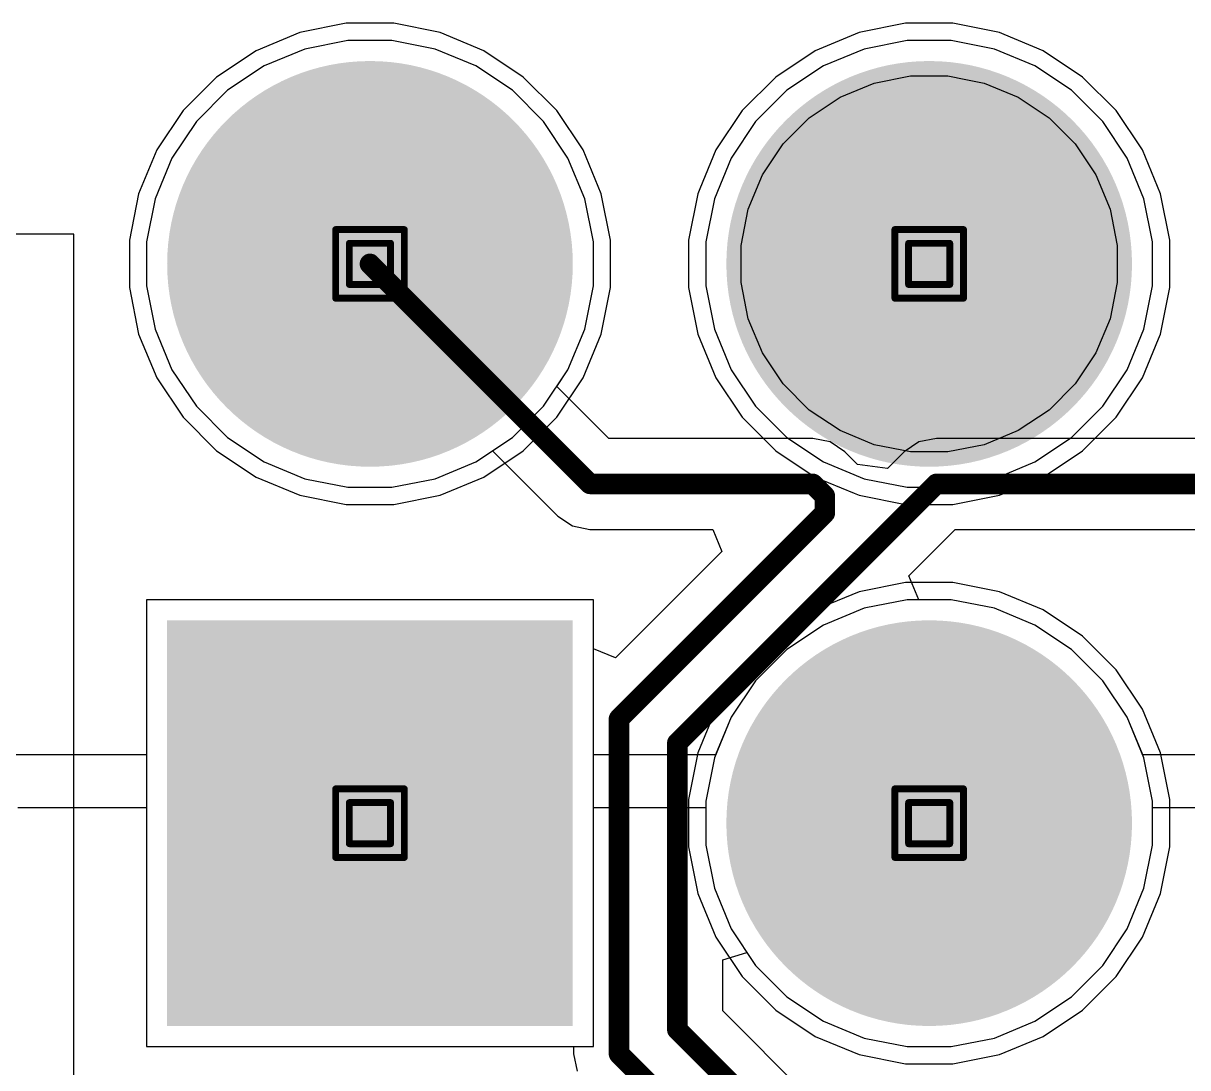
# Model space of a CAD drawing. Header units: inches. Extents: x 0 to 5379, y 0 to 5429.
# Drawn here: x 225.69 to 234.31, y 204.83 to 212.56 of the extents above; entities that cross this region are included whole.
import ezdxf

# ---------------------------------------------------------------- set-up
doc = ezdxf.new("R2010")
doc.units = ezdxf.units.IN
for name, color, linetype in [('Bottom Layer', 5, 'Continuous'), ('Bottom Solder', 6, 'Continuous'), ('Drill Drawing', 1, 'Continuous'), ('GND01', 16, 'Continuous'), ('GND02', 76, 'Continuous'), ('Multi-Layer', 9, 'Continuous'), ('Pad Holes', 156, 'Continuous'), ('PWR', 156, 'Continuous'), ('SIG 01', 90, 'Continuous'), ('Top Layer', 1, 'Continuous'), ('Top Solder', 216, 'Continuous')]:
    doc.layers.add(name, color=color, linetype=linetype)

# ---------------------------------------------------------------- blocks, each defined once
blk = doc.blocks.new('1_770182_0_805')
at = {"layer": 'Bottom Layer'}
h = blk.add_hatch(color=5, dxfattribs=at)
edge = h.paths.add_edge_path()
edge.add_arc((-2.225, 4.14), 1.4, 0, 360)
blk.add_hatch(color=5, dxfattribs=at).paths.add_polyline_path([(0.515, 5.54), (3.315, 5.54), (3.315, 2.74), (0.515, 2.74)])
h = blk.add_hatch(color=5, dxfattribs=at)
edge = h.paths.add_edge_path()
edge.add_arc((-2.225, 0), 1.4, 0, 360)
h = blk.add_hatch(color=5, dxfattribs=at)
edge = h.paths.add_edge_path()
edge.add_arc((1.915, 0), 1.4, 0, 360)
at = {"layer": 'Bottom Solder'}
h = blk.add_hatch(color=6, dxfattribs=at)
edge = h.paths.add_edge_path()
edge.add_arc((-2.225, 4.14), 1.5016, 0, 360)
blk.add_hatch(color=6, dxfattribs=at).paths.add_polyline_path([(0.4134, 5.6416), (3.4166, 5.6416), (3.4166, 2.6384), (0.4134, 2.6384)])
h = blk.add_hatch(color=6, dxfattribs=at)
edge = h.paths.add_edge_path()
edge.add_arc((-2.225, 0), 1.5016, 0, 360)
h = blk.add_hatch(color=6, dxfattribs=at)
edge = h.paths.add_edge_path()
edge.add_arc((1.915, 0), 1.5016, 0, 360)
at = {"layer": 'GND01'}
h = blk.add_hatch(color=16, dxfattribs=at)
edge = h.paths.add_edge_path()
edge.add_arc((-2.225, 4.14), 1.4, 0, 360)
blk.add_hatch(color=16, dxfattribs=at).paths.add_polyline_path([(0.515, 5.54), (3.315, 5.54), (3.315, 2.74), (0.515, 2.74)])
h = blk.add_hatch(color=16, dxfattribs=at)
edge = h.paths.add_edge_path()
edge.add_arc((-2.225, 0), 1.4, 0, 360)
h = blk.add_hatch(color=16, dxfattribs=at)
edge = h.paths.add_edge_path()
edge.add_arc((1.915, 0), 1.4, 0, 360)
at = {"layer": 'GND02'}
h = blk.add_hatch(color=76, dxfattribs=at)
edge = h.paths.add_edge_path()
edge.add_arc((-2.225, 4.14), 1.4, 0, 360)
blk.add_hatch(color=76, dxfattribs=at).paths.add_polyline_path([(0.515, 5.54), (3.315, 5.54), (3.315, 2.74), (0.515, 2.74)])
h = blk.add_hatch(color=76, dxfattribs=at)
edge = h.paths.add_edge_path()
edge.add_arc((-2.225, 0), 1.4, 0, 360)
h = blk.add_hatch(color=76, dxfattribs=at)
edge = h.paths.add_edge_path()
edge.add_arc((1.915, 0), 1.4, 0, 360)
at = {"layer": 'Multi-Layer'}
h = blk.add_hatch(color=9, dxfattribs=at)
edge = h.paths.add_edge_path()
edge.add_arc((-2.225, 4.14), 1.4, 0, 360)
blk.add_hatch(color=9, dxfattribs=at).paths.add_polyline_path([(0.515, 5.54), (3.315, 5.54), (3.315, 2.74), (0.515, 2.74)])
h = blk.add_hatch(color=9, dxfattribs=at)
edge = h.paths.add_edge_path()
edge.add_arc((-2.225, 0), 1.4, 0, 360)
h = blk.add_hatch(color=9, dxfattribs=at)
edge = h.paths.add_edge_path()
edge.add_arc((1.915, 0), 1.4, 0, 360)
at = {"layer": 'Pad Holes'}
h = blk.add_hatch(color=7, dxfattribs=at)
edge = h.paths.add_edge_path()
edge.add_arc((-2.225, 4.14), 0.7, 0, 360)
h = blk.add_hatch(color=7, dxfattribs=at)
edge = h.paths.add_edge_path()
edge.add_arc((1.915, 4.14), 0.7, 0, 360)
h = blk.add_hatch(color=7, dxfattribs=at)
edge = h.paths.add_edge_path()
edge.add_arc((-2.225, 0), 0.7, 0, 360)
h = blk.add_hatch(color=7, dxfattribs=at)
edge = h.paths.add_edge_path()
edge.add_arc((1.915, 0), 0.7, 0, 360)
at = {"layer": 'PWR'}
h = blk.add_hatch(color=156, dxfattribs=at)
edge = h.paths.add_edge_path()
edge.add_arc((-2.225, 4.14), 1.4, 0, 360)
blk.add_hatch(color=156, dxfattribs=at).paths.add_polyline_path([(0.515, 5.54), (3.315, 5.54), (3.315, 2.74), (0.515, 2.74)])
h = blk.add_hatch(color=156, dxfattribs=at)
edge = h.paths.add_edge_path()
edge.add_arc((-2.225, 0), 1.4, 0, 360)
h = blk.add_hatch(color=156, dxfattribs=at)
edge = h.paths.add_edge_path()
edge.add_arc((1.915, 0), 1.4, 0, 360)
at = {"layer": 'SIG 01'}
h = blk.add_hatch(color=90, dxfattribs=at)
edge = h.paths.add_edge_path()
edge.add_arc((-2.225, 4.14), 1.4, 0, 360)
blk.add_hatch(color=90, dxfattribs=at).paths.add_polyline_path([(0.515, 5.54), (3.315, 5.54), (3.315, 2.74), (0.515, 2.74)])
h = blk.add_hatch(color=90, dxfattribs=at)
edge = h.paths.add_edge_path()
edge.add_arc((-2.225, 0), 1.4, 0, 360)
h = blk.add_hatch(color=90, dxfattribs=at)
edge = h.paths.add_edge_path()
edge.add_arc((1.915, 0), 1.4, 0, 360)
at = {"layer": 'Top Layer'}
h = blk.add_hatch(color=1, dxfattribs=at)
edge = h.paths.add_edge_path()
edge.add_arc((-2.225, 4.14), 1.4, 0, 360)
blk.add_hatch(color=1, dxfattribs=at).paths.add_polyline_path([(0.515, 5.54), (3.315, 5.54), (3.315, 2.74), (0.515, 2.74)])
h = blk.add_hatch(color=1, dxfattribs=at)
edge = h.paths.add_edge_path()
edge.add_arc((-2.225, 0), 1.4, 0, 360)
h = blk.add_hatch(color=1, dxfattribs=at)
edge = h.paths.add_edge_path()
edge.add_arc((1.915, 0), 1.4, 0, 360)
at = {"layer": 'Top Solder'}
h = blk.add_hatch(color=216, dxfattribs=at)
edge = h.paths.add_edge_path()
edge.add_arc((-2.225, 4.14), 1.5016, 0, 360)
blk.add_hatch(color=216, dxfattribs=at).paths.add_polyline_path([(0.4134, 5.6416), (3.4166, 5.6416), (3.4166, 2.6384), (0.4134, 2.6384)])
h = blk.add_hatch(color=216, dxfattribs=at)
edge = h.paths.add_edge_path()
edge.add_arc((-2.225, 0), 1.5016, 0, 360)
h = blk.add_hatch(color=216, dxfattribs=at)
edge = h.paths.add_edge_path()
edge.add_arc((1.915, 0), 1.5016, 0, 360)

msp = doc.modelspace()

# ---------------------------------------------------------------- linework, layer by layer
at = {"layer": 'Bottom Layer'}
for p, q in [((228.0902, 212.4328), (227.7706, 212.3693)), ((228.416, 212.4328), (228.0902, 212.4328)), ((228.7355, 212.3693), (228.416, 212.4328)), ((227.7706, 212.3693), (227.4696, 212.2446)), ((229.0365, 212.2446), (228.7355, 212.3693)), ((227.4696, 212.2446), (227.1987, 212.0636)), ((229.3074, 212.0636), (229.0365, 212.2446)), ((227.1987, 212.0636), (226.9683, 211.8332)), ((229.5378, 211.8332), (229.3074, 212.0636)), ((226.9683, 211.8332), (226.7873, 211.5623)), ((229.7188, 211.5623), (229.5378, 211.8332)), ((226.7873, 211.5623), (226.6626, 211.2613)), ((229.8435, 211.2613), (229.7188, 211.5623)), ((226.6626, 211.2613), (226.5991, 210.9417)), ((229.9071, 210.9417), (229.8435, 211.2613)), ((226.5991, 210.9417), (226.5991, 210.6159)), ((229.9071, 210.6159), (229.9071, 210.9417)), ((226.5991, 210.6159), (226.6626, 210.2964)), ((229.8435, 210.2964), (229.9071, 210.6159)), ((226.6626, 210.2964), (226.7873, 209.9954)), ((229.7188, 209.9954), (229.8435, 210.2964)), ((226.7873, 209.9954), (226.9683, 209.7245)), ((229.5378, 209.7245), (229.7188, 209.9954)), ((226.9683, 209.7245), (227.1987, 209.4941)), ((229.3074, 209.4941), (229.5378, 209.7245)), ((227.1987, 209.4941), (227.4696, 209.3131)), ((229.0365, 209.3131), (229.3074, 209.4941)), ((227.4696, 209.3131), (227.7706, 209.1884)), ((228.7355, 209.1884), (229.0365, 209.3131)), ((227.7706, 209.1884), (228.0902, 209.1248)), ((228.416, 209.1248), (228.7355, 209.1884)), ((228.0902, 209.1248), (228.416, 209.1248)), ((229.9071, 208.2928), (226.5991, 208.2928)), ((226.5991, 208.2928), (226.5991, 204.9848)), ((229.9071, 204.9848), (229.9071, 208.2928)), ((232.2302, 208.2928), (231.9106, 208.2293)), ((232.556, 208.2928), (232.2302, 208.2928)), ((232.8755, 208.2293), (232.556, 208.2928)), ((231.9106, 208.2293), (231.6096, 208.1046)), ((233.1765, 208.1046), (232.8755, 208.2293)), ((231.6096, 208.1046), (231.3387, 207.9236)), ((233.4474, 207.9236), (233.1765, 208.1046)), ((231.3387, 207.9236), (231.1083, 207.6932)), ((233.6778, 207.6932), (233.4474, 207.9236)), ((231.1083, 207.6932), (230.9273, 207.4223)), ((233.8588, 207.4223), (233.6778, 207.6932)), ((230.9273, 207.4223), (230.8026, 207.1213)), ((233.9835, 207.1213), (233.8588, 207.4223)), ((230.8026, 207.1213), (230.7391, 206.8017)), ((234.0471, 206.8017), (233.9835, 207.1213)), ((230.7391, 206.8017), (230.7391, 206.4759)), ((234.0471, 206.4759), (234.0471, 206.8017)), ((230.7391, 206.4759), (230.8026, 206.1564)), ((233.9835, 206.1564), (234.0471, 206.4759)), ((230.8026, 206.1564), (230.9273, 205.8554)), ((233.8588, 205.8554), (233.9835, 206.1564)), ((230.9273, 205.8554), (231.1083, 205.5845)), ((233.6778, 205.5845), (233.8588, 205.8554)), ((231.1083, 205.5845), (231.3387, 205.3541)), ((233.4474, 205.3541), (233.6778, 205.5845)), ((231.3387, 205.3541), (231.6096, 205.1731)), ((233.1765, 205.1731), (233.4474, 205.3541)), ((231.6096, 205.1731), (231.9106, 205.0484)), ((232.8755, 205.0484), (233.1765, 205.1731)), ((231.9106, 205.0484), (232.2302, 204.9848)), ((232.556, 204.9848), (232.8755, 205.0484)), ((226.5991, 204.9848), (229.9071, 204.9848)), ((232.2302, 204.9848), (232.556, 204.9848))]:
    msp.add_line(p, q, dxfattribs=at)
at = {"layer": 'Drill Drawing'}
for points in [[(227.9991, 211.0328, 0.0508, 0.0508, 0), (228.5071, 211.0328, 0.0508, 0.0508, 0)], [(227.9991, 210.5248, 0.0508, 0.0508, 0), (227.9991, 211.0328, 0.0508, 0.0508, 0)], [(228.5071, 210.5248, 0.0508, 0.0508, 0), (228.5071, 211.0328, 0.0508, 0.0508, 0)], [(232.1391, 211.0328, 0.0508, 0.0508, 0), (232.6471, 211.0328, 0.0508, 0.0508, 0)], [(232.1391, 210.5248, 0.0508, 0.0508, 0), (232.1391, 211.0328, 0.0508, 0.0508, 0)], [(232.6471, 210.5248, 0.0508, 0.0508, 0), (232.6471, 211.0328, 0.0508, 0.0508, 0)], [(228.1007, 210.9312, 0.0508, 0.0508, 0), (228.4055, 210.9312, 0.0508, 0.0508, 0)], [(228.1007, 210.6264, 0.0508, 0.0508, 0), (228.1007, 210.9312, 0.0508, 0.0508, 0)], [(228.4055, 210.6264, 0.0508, 0.0508, 0), (228.4055, 210.9312, 0.0508, 0.0508, 0)], [(232.2407, 210.9312, 0.0508, 0.0508, 0), (232.5455, 210.9312, 0.0508, 0.0508, 0)], [(232.2407, 210.6264, 0.0508, 0.0508, 0), (232.2407, 210.9312, 0.0508, 0.0508, 0)], [(232.5455, 210.6264, 0.0508, 0.0508, 0), (232.5455, 210.9312, 0.0508, 0.0508, 0)], [(228.1007, 210.6264, 0.0508, 0.0508, 0), (228.4055, 210.6264, 0.0508, 0.0508, 0)], [(232.2407, 210.6264, 0.0508, 0.0508, 0), (232.5455, 210.6264, 0.0508, 0.0508, 0)], [(227.9991, 210.5248, 0.0508, 0.0508, 0), (228.5071, 210.5248, 0.0508, 0.0508, 0)], [(232.1391, 210.5248, 0.0508, 0.0508, 0), (232.6471, 210.5248, 0.0508, 0.0508, 0)], [(227.9991, 206.8928, 0.0508, 0.0508, 0), (228.5071, 206.8928, 0.0508, 0.0508, 0)], [(227.9991, 206.3848, 0.0508, 0.0508, 0), (227.9991, 206.8928, 0.0508, 0.0508, 0)], [(228.5071, 206.3848, 0.0508, 0.0508, 0), (228.5071, 206.8928, 0.0508, 0.0508, 0)], [(232.1391, 206.8928, 0.0508, 0.0508, 0), (232.6471, 206.8928, 0.0508, 0.0508, 0)], [(232.1391, 206.3848, 0.0508, 0.0508, 0), (232.1391, 206.8928, 0.0508, 0.0508, 0)], [(232.6471, 206.3848, 0.0508, 0.0508, 0), (232.6471, 206.8928, 0.0508, 0.0508, 0)], [(228.1007, 206.7912, 0.0508, 0.0508, 0), (228.4055, 206.7912, 0.0508, 0.0508, 0)], [(228.1007, 206.4864, 0.0508, 0.0508, 0), (228.1007, 206.7912, 0.0508, 0.0508, 0)], [(228.4055, 206.4864, 0.0508, 0.0508, 0), (228.4055, 206.7912, 0.0508, 0.0508, 0)], [(232.2407, 206.7912, 0.0508, 0.0508, 0), (232.5455, 206.7912, 0.0508, 0.0508, 0)], [(232.2407, 206.4864, 0.0508, 0.0508, 0), (232.2407, 206.7912, 0.0508, 0.0508, 0)], [(232.5455, 206.4864, 0.0508, 0.0508, 0), (232.5455, 206.7912, 0.0508, 0.0508, 0)], [(228.1007, 206.4864, 0.0508, 0.0508, 0), (228.4055, 206.4864, 0.0508, 0.0508, 0)], [(232.2407, 206.4864, 0.0508, 0.0508, 0), (232.5455, 206.4864, 0.0508, 0.0508, 0)], [(227.9991, 206.3848, 0.0508, 0.0508, 0), (228.5071, 206.3848, 0.0508, 0.0508, 0)], [(232.1391, 206.3848, 0.0508, 0.0508, 0), (232.6471, 206.3848, 0.0508, 0.0508, 0)]]:
    msp.add_lwpolyline(points, format="xyseb", dxfattribs=at)
for points in [[(227.9864, 211.0328, 0.0254, 0.0254, 1), (228.0118, 211.0328, 0.0254, 0.0254, 1)], [(227.9864, 211.0328, 0.0254, 0.0254, 1), (228.0118, 211.0328, 0.0254, 0.0254, 1)], [(228.4944, 211.0328, 0.0254, 0.0254, 1), (228.5198, 211.0328, 0.0254, 0.0254, 1)], [(228.4944, 211.0328, 0.0254, 0.0254, 1), (228.5198, 211.0328, 0.0254, 0.0254, 1)], [(232.1264, 211.0328, 0.0254, 0.0254, 1), (232.1518, 211.0328, 0.0254, 0.0254, 1)], [(232.1264, 211.0328, 0.0254, 0.0254, 1), (232.1518, 211.0328, 0.0254, 0.0254, 1)], [(232.6344, 211.0328, 0.0254, 0.0254, 1), (232.6598, 211.0328, 0.0254, 0.0254, 1)], [(232.6344, 211.0328, 0.0254, 0.0254, 1), (232.6598, 211.0328, 0.0254, 0.0254, 1)], [(228.088, 210.9312, 0.0254, 0.0254, 1), (228.1134, 210.9312, 0.0254, 0.0254, 1)], [(228.088, 210.9312, 0.0254, 0.0254, 1), (228.1134, 210.9312, 0.0254, 0.0254, 1)], [(228.3928, 210.9312, 0.0254, 0.0254, 1), (228.4182, 210.9312, 0.0254, 0.0254, 1)], [(228.3928, 210.9312, 0.0254, 0.0254, 1), (228.4182, 210.9312, 0.0254, 0.0254, 1)], [(232.228, 210.9312, 0.0254, 0.0254, 1), (232.2534, 210.9312, 0.0254, 0.0254, 1)], [(232.228, 210.9312, 0.0254, 0.0254, 1), (232.2534, 210.9312, 0.0254, 0.0254, 1)], [(232.5328, 210.9312, 0.0254, 0.0254, 1), (232.5582, 210.9312, 0.0254, 0.0254, 1)], [(232.5328, 210.9312, 0.0254, 0.0254, 1), (232.5582, 210.9312, 0.0254, 0.0254, 1)], [(228.088, 210.6264, 0.0254, 0.0254, 1), (228.1134, 210.6264, 0.0254, 0.0254, 1)], [(228.088, 210.6264, 0.0254, 0.0254, 1), (228.1134, 210.6264, 0.0254, 0.0254, 1)], [(228.3928, 210.6264, 0.0254, 0.0254, 1), (228.4182, 210.6264, 0.0254, 0.0254, 1)], [(228.3928, 210.6264, 0.0254, 0.0254, 1), (228.4182, 210.6264, 0.0254, 0.0254, 1)], [(232.228, 210.6264, 0.0254, 0.0254, 1), (232.2534, 210.6264, 0.0254, 0.0254, 1)], [(232.228, 210.6264, 0.0254, 0.0254, 1), (232.2534, 210.6264, 0.0254, 0.0254, 1)], [(232.5328, 210.6264, 0.0254, 0.0254, 1), (232.5582, 210.6264, 0.0254, 0.0254, 1)], [(232.5328, 210.6264, 0.0254, 0.0254, 1), (232.5582, 210.6264, 0.0254, 0.0254, 1)], [(227.9864, 210.5248, 0.0254, 0.0254, 1), (228.0118, 210.5248, 0.0254, 0.0254, 1)], [(227.9864, 210.5248, 0.0254, 0.0254, 1), (228.0118, 210.5248, 0.0254, 0.0254, 1)], [(228.4944, 210.5248, 0.0254, 0.0254, 1), (228.5198, 210.5248, 0.0254, 0.0254, 1)], [(228.4944, 210.5248, 0.0254, 0.0254, 1), (228.5198, 210.5248, 0.0254, 0.0254, 1)], [(232.1264, 210.5248, 0.0254, 0.0254, 1), (232.1518, 210.5248, 0.0254, 0.0254, 1)], [(232.1264, 210.5248, 0.0254, 0.0254, 1), (232.1518, 210.5248, 0.0254, 0.0254, 1)], [(232.6344, 210.5248, 0.0254, 0.0254, 1), (232.6598, 210.5248, 0.0254, 0.0254, 1)], [(232.6344, 210.5248, 0.0254, 0.0254, 1), (232.6598, 210.5248, 0.0254, 0.0254, 1)], [(227.9864, 206.8928, 0.0254, 0.0254, 1), (228.0118, 206.8928, 0.0254, 0.0254, 1)], [(227.9864, 206.8928, 0.0254, 0.0254, 1), (228.0118, 206.8928, 0.0254, 0.0254, 1)], [(228.4944, 206.8928, 0.0254, 0.0254, 1), (228.5198, 206.8928, 0.0254, 0.0254, 1)], [(228.4944, 206.8928, 0.0254, 0.0254, 1), (228.5198, 206.8928, 0.0254, 0.0254, 1)], [(232.1264, 206.8928, 0.0254, 0.0254, 1), (232.1518, 206.8928, 0.0254, 0.0254, 1)], [(232.1264, 206.8928, 0.0254, 0.0254, 1), (232.1518, 206.8928, 0.0254, 0.0254, 1)], [(232.6344, 206.8928, 0.0254, 0.0254, 1), (232.6598, 206.8928, 0.0254, 0.0254, 1)], [(232.6344, 206.8928, 0.0254, 0.0254, 1), (232.6598, 206.8928, 0.0254, 0.0254, 1)], [(228.088, 206.7912, 0.0254, 0.0254, 1), (228.1134, 206.7912, 0.0254, 0.0254, 1)], [(228.088, 206.7912, 0.0254, 0.0254, 1), (228.1134, 206.7912, 0.0254, 0.0254, 1)], [(228.3928, 206.7912, 0.0254, 0.0254, 1), (228.4182, 206.7912, 0.0254, 0.0254, 1)], [(228.3928, 206.7912, 0.0254, 0.0254, 1), (228.4182, 206.7912, 0.0254, 0.0254, 1)], [(232.228, 206.7912, 0.0254, 0.0254, 1), (232.2534, 206.7912, 0.0254, 0.0254, 1)], [(232.228, 206.7912, 0.0254, 0.0254, 1), (232.2534, 206.7912, 0.0254, 0.0254, 1)], [(232.5328, 206.7912, 0.0254, 0.0254, 1), (232.5582, 206.7912, 0.0254, 0.0254, 1)], [(232.5328, 206.7912, 0.0254, 0.0254, 1), (232.5582, 206.7912, 0.0254, 0.0254, 1)], [(228.088, 206.4864, 0.0254, 0.0254, 1), (228.1134, 206.4864, 0.0254, 0.0254, 1)], [(228.088, 206.4864, 0.0254, 0.0254, 1), (228.1134, 206.4864, 0.0254, 0.0254, 1)], [(228.3928, 206.4864, 0.0254, 0.0254, 1), (228.4182, 206.4864, 0.0254, 0.0254, 1)], [(228.3928, 206.4864, 0.0254, 0.0254, 1), (228.4182, 206.4864, 0.0254, 0.0254, 1)], [(232.228, 206.4864, 0.0254, 0.0254, 1), (232.2534, 206.4864, 0.0254, 0.0254, 1)], [(232.228, 206.4864, 0.0254, 0.0254, 1), (232.2534, 206.4864, 0.0254, 0.0254, 1)], [(232.5328, 206.4864, 0.0254, 0.0254, 1), (232.5582, 206.4864, 0.0254, 0.0254, 1)], [(232.5328, 206.4864, 0.0254, 0.0254, 1), (232.5582, 206.4864, 0.0254, 0.0254, 1)], [(227.9864, 206.3848, 0.0254, 0.0254, 1), (228.0118, 206.3848, 0.0254, 0.0254, 1)], [(227.9864, 206.3848, 0.0254, 0.0254, 1), (228.0118, 206.3848, 0.0254, 0.0254, 1)], [(228.4944, 206.3848, 0.0254, 0.0254, 1), (228.5198, 206.3848, 0.0254, 0.0254, 1)], [(228.4944, 206.3848, 0.0254, 0.0254, 1), (228.5198, 206.3848, 0.0254, 0.0254, 1)], [(232.1264, 206.3848, 0.0254, 0.0254, 1), (232.1518, 206.3848, 0.0254, 0.0254, 1)], [(232.1264, 206.3848, 0.0254, 0.0254, 1), (232.1518, 206.3848, 0.0254, 0.0254, 1)], [(232.6344, 206.3848, 0.0254, 0.0254, 1), (232.6598, 206.3848, 0.0254, 0.0254, 1)], [(232.6344, 206.3848, 0.0254, 0.0254, 1), (232.6598, 206.3848, 0.0254, 0.0254, 1)]]:
    msp.add_lwpolyline(points, format="xyseb", close=True, dxfattribs=at)
at = {"layer": 'GND01'}
for p, q in [((228.0902, 212.4328), (227.7706, 212.3693)), ((228.416, 212.4328), (228.0902, 212.4328)), ((228.7355, 212.3693), (228.416, 212.4328)), ((227.7706, 212.3693), (227.4696, 212.2446)), ((229.0365, 212.2446), (228.7355, 212.3693)), ((227.4696, 212.2446), (227.1987, 212.0636)), ((229.3074, 212.0636), (229.0365, 212.2446)), ((227.1987, 212.0636), (226.9683, 211.8332)), ((229.5378, 211.8332), (229.3074, 212.0636)), ((226.9683, 211.8332), (226.7873, 211.5623)), ((229.7188, 211.5623), (229.5378, 211.8332)), ((226.7873, 211.5623), (226.6626, 211.2613)), ((229.8435, 211.2613), (229.7188, 211.5623)), ((226.6626, 211.2613), (226.5991, 210.9417)), ((229.9071, 210.9417), (229.8435, 211.2613)), ((226.5991, 210.9417), (226.5991, 210.6159)), ((229.9071, 210.6159), (229.9071, 210.9417)), ((226.5991, 210.6159), (226.6626, 210.2964)), ((229.8435, 210.2964), (229.9071, 210.6159)), ((226.6626, 210.2964), (226.7873, 209.9954)), ((229.7188, 209.9954), (229.8435, 210.2964)), ((226.7873, 209.9954), (226.9683, 209.7245)), ((229.5378, 209.7245), (229.7188, 209.9954)), ((226.9683, 209.7245), (227.1987, 209.4941)), ((229.3074, 209.4941), (229.5378, 209.7245)), ((227.1987, 209.4941), (227.4696, 209.3131)), ((229.0365, 209.3131), (229.3074, 209.4941)), ((227.4696, 209.3131), (227.7706, 209.1884)), ((228.7355, 209.1884), (229.0365, 209.3131)), ((227.7706, 209.1884), (228.0902, 209.1248)), ((228.416, 209.1248), (228.7355, 209.1884)), ((228.0902, 209.1248), (228.416, 209.1248)), ((229.9071, 208.2928), (226.5991, 208.2928)), ((226.5991, 208.2928), (226.5991, 204.9848)), ((229.9071, 204.9848), (229.9071, 208.2928)), ((232.2302, 208.2928), (231.9106, 208.2293)), ((232.556, 208.2928), (232.2302, 208.2928)), ((232.8755, 208.2293), (232.556, 208.2928)), ((231.9106, 208.2293), (231.6096, 208.1046)), ((233.1765, 208.1046), (232.8755, 208.2293)), ((231.6096, 208.1046), (231.3387, 207.9236)), ((233.4474, 207.9236), (233.1765, 208.1046)), ((231.3387, 207.9236), (231.1083, 207.6932)), ((233.6778, 207.6932), (233.4474, 207.9236)), ((231.1083, 207.6932), (230.9273, 207.4223)), ((233.8588, 207.4223), (233.6778, 207.6932)), ((230.9273, 207.4223), (230.8026, 207.1213)), ((233.9835, 207.1213), (233.8588, 207.4223)), ((230.8026, 207.1213), (230.7391, 206.8017)), ((234.0471, 206.8017), (233.9835, 207.1213)), ((230.7391, 206.8017), (230.7391, 206.4759)), ((234.0471, 206.4759), (234.0471, 206.8017)), ((230.7391, 206.4759), (230.8026, 206.1564)), ((233.9835, 206.1564), (234.0471, 206.4759)), ((230.8026, 206.1564), (230.9273, 205.8554)), ((233.8588, 205.8554), (233.9835, 206.1564)), ((230.9273, 205.8554), (231.1083, 205.5845)), ((233.6778, 205.5845), (233.8588, 205.8554)), ((231.1083, 205.5845), (231.3387, 205.3541)), ((233.4474, 205.3541), (233.6778, 205.5845)), ((231.3387, 205.3541), (231.6096, 205.1731)), ((233.1765, 205.1731), (233.4474, 205.3541)), ((231.6096, 205.1731), (231.9106, 205.0484)), ((232.8755, 205.0484), (233.1765, 205.1731)), ((231.9106, 205.0484), (232.2302, 204.9848)), ((232.556, 204.9848), (232.8755, 205.0484)), ((226.5991, 204.9848), (229.9071, 204.9848)), ((232.2302, 204.9848), (232.556, 204.9848))]:
    msp.add_line(p, q, dxfattribs=at)
at = {"layer": 'GND02'}
for p, q in [((228.0902, 212.4328), (227.7706, 212.3693)), ((228.416, 212.4328), (228.0902, 212.4328)), ((228.7355, 212.3693), (228.416, 212.4328)), ((227.7706, 212.3693), (227.4696, 212.2446)), ((229.0365, 212.2446), (228.7355, 212.3693)), ((227.4696, 212.2446), (227.1987, 212.0636)), ((229.3074, 212.0636), (229.0365, 212.2446)), ((227.1987, 212.0636), (226.9683, 211.8332)), ((229.5378, 211.8332), (229.3074, 212.0636)), ((226.9683, 211.8332), (226.7873, 211.5623)), ((229.7188, 211.5623), (229.5378, 211.8332)), ((226.7873, 211.5623), (226.6626, 211.2613)), ((229.8435, 211.2613), (229.7188, 211.5623)), ((226.6626, 211.2613), (226.5991, 210.9417)), ((229.9071, 210.9417), (229.8435, 211.2613)), ((226.5991, 210.9417), (226.5991, 210.6159)), ((229.9071, 210.6159), (229.9071, 210.9417)), ((226.5991, 210.6159), (226.6626, 210.2964)), ((229.8435, 210.2964), (229.9071, 210.6159)), ((226.6626, 210.2964), (226.7873, 209.9954)), ((229.7188, 209.9954), (229.8435, 210.2964)), ((226.7873, 209.9954), (226.9683, 209.7245)), ((229.5378, 209.7245), (229.7188, 209.9954)), ((226.9683, 209.7245), (227.1987, 209.4941)), ((229.3074, 209.4941), (229.5378, 209.7245)), ((227.1987, 209.4941), (227.4696, 209.3131)), ((229.0365, 209.3131), (229.3074, 209.4941)), ((227.4696, 209.3131), (227.7706, 209.1884)), ((228.7355, 209.1884), (229.0365, 209.3131)), ((227.7706, 209.1884), (228.0902, 209.1248)), ((228.416, 209.1248), (228.7355, 209.1884)), ((228.0902, 209.1248), (228.416, 209.1248)), ((229.9071, 208.2928), (226.5991, 208.2928)), ((226.5991, 208.2928), (226.5991, 204.9848)), ((229.9071, 204.9848), (229.9071, 208.2928)), ((232.2302, 208.2928), (231.9106, 208.2293)), ((232.556, 208.2928), (232.2302, 208.2928)), ((232.8755, 208.2293), (232.556, 208.2928)), ((231.9106, 208.2293), (231.6096, 208.1046)), ((233.1765, 208.1046), (232.8755, 208.2293)), ((231.6096, 208.1046), (231.3387, 207.9236)), ((233.4474, 207.9236), (233.1765, 208.1046)), ((231.3387, 207.9236), (231.1083, 207.6932)), ((233.6778, 207.6932), (233.4474, 207.9236)), ((231.1083, 207.6932), (230.9273, 207.4223)), ((233.8588, 207.4223), (233.6778, 207.6932)), ((230.9273, 207.4223), (230.8026, 207.1213)), ((233.9835, 207.1213), (233.8588, 207.4223)), ((230.8026, 207.1213), (230.7391, 206.8017)), ((234.0471, 206.8017), (233.9835, 207.1213)), ((230.7391, 206.8017), (230.7391, 206.4759)), ((234.0471, 206.4759), (234.0471, 206.8017)), ((230.7391, 206.4759), (230.8026, 206.1564)), ((233.9835, 206.1564), (234.0471, 206.4759)), ((230.8026, 206.1564), (230.9273, 205.8554)), ((233.8588, 205.8554), (233.9835, 206.1564)), ((230.9273, 205.8554), (231.1083, 205.5845)), ((233.6778, 205.5845), (233.8588, 205.8554)), ((231.1083, 205.5845), (231.3387, 205.3541)), ((233.4474, 205.3541), (233.6778, 205.5845)), ((231.3387, 205.3541), (231.6096, 205.1731)), ((233.1765, 205.1731), (233.4474, 205.3541)), ((231.6096, 205.1731), (231.9106, 205.0484)), ((232.8755, 205.0484), (233.1765, 205.1731)), ((231.9106, 205.0484), (232.2302, 204.9848)), ((232.556, 204.9848), (232.8755, 205.0484)), ((226.5991, 204.9848), (229.9071, 204.9848)), ((232.2302, 204.9848), (232.556, 204.9848))]:
    msp.add_line(p, q, dxfattribs=at)
at = {"layer": 'PWR'}
for p, q in [((228.0902, 212.4328), (227.7706, 212.3693)), ((228.416, 212.4328), (228.0902, 212.4328)), ((228.7355, 212.3693), (228.416, 212.4328)), ((232.2302, 212.4328), (231.9106, 212.3693)), ((232.556, 212.4328), (232.2302, 212.4328)), ((232.8755, 212.3693), (232.556, 212.4328)), ((227.7706, 212.3693), (227.4696, 212.2446)), ((229.0365, 212.2446), (228.7355, 212.3693)), ((231.9106, 212.3693), (231.6096, 212.2446)), ((233.1765, 212.2446), (232.8755, 212.3693)), ((227.4696, 212.2446), (227.1987, 212.0636)), ((229.3074, 212.0636), (229.0365, 212.2446)), ((231.6096, 212.2446), (231.3387, 212.0636)), ((233.4474, 212.0636), (233.1765, 212.2446)), ((227.1987, 212.0636), (226.9683, 211.8332)), ((229.5378, 211.8332), (229.3074, 212.0636)), ((231.3387, 212.0636), (231.1083, 211.8332)), ((233.6778, 211.8332), (233.4474, 212.0636)), ((226.9683, 211.8332), (226.7873, 211.5623)), ((229.7188, 211.5623), (229.5378, 211.8332)), ((231.1083, 211.8332), (230.9273, 211.5623)), ((233.8588, 211.5623), (233.6778, 211.8332)), ((226.7873, 211.5623), (226.6626, 211.2613)), ((229.8435, 211.2613), (229.7188, 211.5623)), ((230.9273, 211.5623), (230.8026, 211.2613)), ((233.9835, 211.2613), (233.8588, 211.5623)), ((226.6626, 211.2613), (226.5991, 210.9417)), ((229.9071, 210.9417), (229.8435, 211.2613)), ((230.8026, 211.2613), (230.7391, 210.9417)), ((234.0471, 210.9417), (233.9835, 211.2613)), ((226.5991, 210.9417), (226.5991, 210.6159)), ((229.9071, 210.6159), (229.9071, 210.9417)), ((230.7391, 210.9417), (230.7391, 210.6159)), ((234.0471, 210.6159), (234.0471, 210.9417)), ((226.5991, 210.6159), (226.6626, 210.2964)), ((229.8435, 210.2964), (229.9071, 210.6159)), ((230.7391, 210.6159), (230.8026, 210.2964)), ((233.9835, 210.2964), (234.0471, 210.6159)), ((226.6626, 210.2964), (226.7873, 209.9954)), ((229.7188, 209.9954), (229.8435, 210.2964)), ((230.8026, 210.2964), (230.9273, 209.9954)), ((233.8588, 209.9954), (233.9835, 210.2964)), ((226.7873, 209.9954), (226.9683, 209.7245)), ((229.5378, 209.7245), (229.7188, 209.9954)), ((230.9273, 209.9954), (231.1083, 209.7245)), ((233.6778, 209.7245), (233.8588, 209.9954)), ((226.9683, 209.7245), (227.1987, 209.4941)), ((229.3074, 209.4941), (229.5378, 209.7245)), ((231.1083, 209.7245), (231.3387, 209.4941)), ((233.4474, 209.4941), (233.6778, 209.7245)), ((227.1987, 209.4941), (227.4696, 209.3131)), ((229.0365, 209.3131), (229.3074, 209.4941)), ((231.3387, 209.4941), (231.6096, 209.3131)), ((233.1765, 209.3131), (233.4474, 209.4941)), ((227.4696, 209.3131), (227.7706, 209.1884)), ((228.7355, 209.1884), (229.0365, 209.3131)), ((231.6096, 209.3131), (231.9106, 209.1884)), ((232.8755, 209.1884), (233.1765, 209.3131)), ((227.7706, 209.1884), (228.0902, 209.1248)), ((228.416, 209.1248), (228.7355, 209.1884)), ((231.9106, 209.1884), (232.2302, 209.1248)), ((232.556, 209.1248), (232.8755, 209.1884)), ((228.0902, 209.1248), (228.416, 209.1248)), ((232.2302, 209.1248), (232.556, 209.1248)), ((229.9071, 208.2928), (226.5991, 208.2928)), ((226.5991, 208.2928), (226.5991, 207.144)), ((229.9071, 207.144), (229.9071, 208.2928)), ((232.2302, 208.2928), (231.9106, 208.2293)), ((232.556, 208.2928), (232.2302, 208.2928)), ((232.8755, 208.2293), (232.556, 208.2928)), ((231.9106, 208.2293), (231.6096, 208.1046)), ((233.1765, 208.1046), (232.8755, 208.2293)), ((231.6096, 208.1046), (231.3387, 207.9236)), ((233.4474, 207.9236), (233.1765, 208.1046)), ((231.3387, 207.9236), (231.1083, 207.6932)), ((233.6778, 207.6932), (233.4474, 207.9236)), ((231.1083, 207.6932), (230.9273, 207.4223)), ((233.8588, 207.4223), (233.6778, 207.6932)), ((230.9273, 207.4223), (230.8121, 207.144)), ((233.9741, 207.144), (233.8588, 207.4223)), ((226.5991, 207.144), (225.5827, 207.144)), ((230.8121, 207.144), (229.9071, 207.144)), ((234.952, 207.144), (233.9741, 207.144)), ((225.6471, 206.7555), (226.5991, 206.7555)), ((226.5991, 206.7555), (226.5991, 204.9848)), ((229.9071, 204.9848), (229.9071, 206.7555)), ((229.9071, 206.7555), (230.7391, 206.7555)), ((230.7391, 206.7555), (230.7391, 206.4759)), ((234.0471, 206.4759), (234.0471, 206.7555)), ((234.0471, 206.7555), (234.8791, 206.7555)), ((230.7391, 206.4759), (230.8026, 206.1564)), ((233.9835, 206.1564), (234.0471, 206.4759)), ((230.8026, 206.1564), (230.9273, 205.8554)), ((233.8588, 205.8554), (233.9835, 206.1564)), ((230.9273, 205.8554), (231.1083, 205.5845)), ((233.6778, 205.5845), (233.8588, 205.8554)), ((231.1083, 205.5845), (231.3387, 205.3541)), ((233.4474, 205.3541), (233.6778, 205.5845)), ((231.3387, 205.3541), (231.6096, 205.1731)), ((233.1765, 205.1731), (233.4474, 205.3541)), ((231.6096, 205.1731), (231.9106, 205.0484)), ((232.8755, 205.0484), (233.1765, 205.1731)), ((231.9106, 205.0484), (232.2302, 204.9848)), ((232.556, 204.9848), (232.8755, 205.0484)), ((226.5991, 204.9848), (229.9071, 204.9848)), ((232.2302, 204.9848), (232.556, 204.9848))]:
    msp.add_line(p, q, dxfattribs=at)
at = {"layer": 'SIG 01'}
for p, q in [((228.0777, 212.5598), (227.7336, 212.4914)), ((228.4285, 212.5598), (228.0777, 212.5598)), ((228.7726, 212.4914), (228.4285, 212.5598)), ((232.2177, 212.5598), (231.8736, 212.4914)), ((232.5685, 212.5598), (232.2177, 212.5598)), ((232.7405, 212.5256), (232.5685, 212.5598)), ((232.9126, 212.4914), (232.7405, 212.5256)), ((227.7336, 212.4914), (227.4095, 212.3571)), ((229.0967, 212.3571), (228.7726, 212.4914)), ((231.8736, 212.4914), (231.5495, 212.3571)), ((232.9479, 212.4767), (232.9126, 212.4914)), ((233.2367, 212.3571), (232.9479, 212.4767)), ((232.9479, 212.4767), (232.9479, 212.4767)), ((227.4095, 212.3571), (227.1178, 212.1622)), ((229.3884, 212.1622), (229.0967, 212.3571)), ((231.5495, 212.3571), (231.2578, 212.1622)), ((233.5284, 212.1622), (233.2367, 212.3571)), ((227.1178, 212.1622), (226.8697, 211.9141)), ((229.6365, 211.9141), (229.3884, 212.1622)), ((231.2578, 212.1622), (231.0097, 211.9141)), ((231.9869, 212.1178), (232.2559, 212.1714)), ((232.2559, 212.1714), (232.5302, 212.1714)), ((232.5302, 212.1714), (232.6647, 212.1446)), ((233.7765, 211.9141), (233.5284, 212.1622)), ((231.7335, 212.0129), (231.9869, 212.1178)), ((232.6647, 212.1446), (232.7993, 212.1178)), ((232.7993, 212.1178), (232.7993, 212.1178)), ((232.7993, 212.1178), (232.7993, 212.1178)), ((232.7993, 212.1178), (233.0527, 212.0129)), ((231.5054, 211.8605), (231.7335, 212.0129)), ((233.0527, 212.0129), (233.2808, 211.8605)), ((226.8697, 211.9141), (226.6748, 211.6224)), ((229.8314, 211.6224), (229.6365, 211.9141)), ((231.0097, 211.9141), (230.8148, 211.6224)), ((233.9714, 211.6224), (233.7765, 211.9141)), ((231.3114, 211.6665), (231.5054, 211.8605)), ((233.2808, 211.8605), (233.4747, 211.6665)), ((231.159, 211.4384), (231.3114, 211.6665)), ((233.4747, 211.6665), (233.6271, 211.4384)), ((226.6748, 211.6224), (226.5405, 211.2983)), ((229.9656, 211.2983), (229.8314, 211.6224)), ((230.8148, 211.6224), (230.6952, 211.3337)), ((234.1056, 211.2983), (233.9714, 211.6224)), ((231.0541, 211.185), (231.159, 211.4384)), ((233.6271, 211.4384), (233.7321, 211.185)), ((226.5405, 211.2983), (226.4721, 210.9542)), ((230.0341, 210.9542), (229.9656, 211.2983)), ((230.6805, 211.2983), (230.6121, 210.9542)), ((230.6952, 211.3337), (230.6805, 211.2983)), ((230.6952, 211.3337), (230.6952, 211.3337)), ((234.1741, 210.9542), (234.1056, 211.2983)), ((231.0005, 210.916), (231.0541, 211.185)), ((231.0541, 211.185), (231.0541, 211.185)), ((231.0541, 211.185), (231.0541, 211.185)), ((233.7321, 211.185), (233.7856, 210.916)), ((226.06, 210.9978), (201.663, 210.9978)), ((226.06, 205.8001), (226.06, 210.9978)), ((226.4721, 210.9542), (226.4721, 210.6034)), ((230.0341, 210.6034), (230.0341, 210.9542)), ((230.6121, 210.9542), (230.6121, 210.6034)), ((234.1741, 210.6034), (234.1741, 210.9542)), ((231.0005, 210.6417), (231.0005, 210.916)), ((233.7856, 210.916), (233.7856, 210.6417)), ((231.0541, 210.3726), (231.0005, 210.6417)), ((233.7856, 210.6417), (233.7321, 210.3726)), ((226.4721, 210.6034), (226.5405, 210.2593)), ((229.9656, 210.2593), (230.0341, 210.6034)), ((230.6121, 210.6034), (230.6805, 210.2593)), ((234.1056, 210.2593), (234.1741, 210.6034)), ((231.159, 210.1192), (231.0541, 210.3726)), ((233.7321, 210.3726), (233.6271, 210.1192)), ((233.7321, 210.3726), (233.7321, 210.3726)), ((233.7321, 210.3726), (233.7321, 210.3726)), ((226.5405, 210.2593), (226.6748, 209.9352)), ((229.8314, 209.9352), (229.9656, 210.2593)), ((230.6805, 210.2593), (230.8148, 209.9352)), ((233.9714, 209.9352), (234.091, 210.224)), ((234.091, 210.224), (234.1056, 210.2593)), ((234.091, 210.224), (234.091, 210.224)), ((231.3114, 209.8911), (231.159, 210.1192)), ((233.6271, 210.1192), (233.4747, 209.8911)), ((226.6748, 209.9352), (226.8697, 209.6435)), ((229.6365, 209.6435), (229.8314, 209.9352)), ((230.8148, 209.9352), (231.0097, 209.6435)), ((233.7765, 209.6435), (233.9714, 209.9352)), ((231.5054, 209.6972), (231.3114, 209.8911)), ((233.4747, 209.8911), (233.2808, 209.6972)), ((231.7335, 209.5448), (231.5054, 209.6972)), ((233.2808, 209.6972), (233.0527, 209.5448)), ((226.8697, 209.6435), (227.1178, 209.3954)), ((229.3884, 209.3954), (229.6365, 209.6435)), ((231.0097, 209.6435), (231.2578, 209.3954)), ((233.5284, 209.3954), (233.7765, 209.6435)), ((231.9869, 209.4398), (231.7335, 209.5448)), ((233.0527, 209.5448), (232.7993, 209.4398)), ((232.2559, 209.3863), (231.9869, 209.4398)), ((231.9869, 209.4398), (231.9869, 209.4398)), ((231.9869, 209.4398), (231.9869, 209.4398)), ((232.7993, 209.4398), (232.5302, 209.3863)), ((227.1178, 209.3954), (227.4095, 209.2005)), ((229.0967, 209.2005), (229.3884, 209.3954)), ((231.2578, 209.3954), (231.5495, 209.2005)), ((232.5302, 209.3863), (232.2559, 209.3863)), ((233.2367, 209.2005), (233.5284, 209.3954)), ((227.4095, 209.2005), (227.7336, 209.0663)), ((228.7726, 209.0663), (229.0967, 209.2005)), ((231.5495, 209.2005), (231.8382, 209.0809)), ((232.9126, 209.0663), (233.2367, 209.2005)), ((227.7336, 209.0663), (228.0777, 208.9978)), ((228.4285, 208.9978), (228.7726, 209.0663)), ((231.8382, 209.0809), (231.8382, 209.0809)), ((231.8382, 209.0809), (231.8736, 209.0663)), ((231.8736, 209.0663), (232.2177, 208.9978)), ((232.5685, 208.9978), (232.9126, 209.0663)), ((228.0777, 208.9978), (228.4285, 208.9978)), ((232.2177, 208.9978), (232.5685, 208.9978)), ((232.2177, 208.4198), (231.8736, 208.3514)), ((232.5685, 208.4198), (232.2177, 208.4198)), ((232.9126, 208.3514), (232.5685, 208.4198)), ((231.8736, 208.3514), (231.5495, 208.2171)), ((233.2367, 208.2171), (232.9126, 208.3514)), ((231.5495, 208.2171), (231.2578, 208.0222)), ((233.5284, 208.0222), (233.2367, 208.2171)), ((231.2578, 208.0222), (231.0097, 207.7741)), ((233.7765, 207.7741), (233.5284, 208.0222)), ((231.0097, 207.7741), (230.8148, 207.4824)), ((233.9714, 207.4824), (233.7765, 207.7741)), ((230.8148, 207.4824), (230.6805, 207.1583)), ((234.1056, 207.1583), (233.9714, 207.4824)), ((230.6805, 207.1583), (230.6121, 206.8142)), ((234.1741, 206.8142), (234.1056, 207.1583)), ((230.6121, 206.8142), (230.6121, 206.4634)), ((234.1741, 206.4634), (234.1741, 206.8142)), ((230.6121, 206.4634), (230.6805, 206.1193)), ((234.1056, 206.1193), (234.1741, 206.4634)), ((230.6805, 206.1193), (230.8148, 205.7952)), ((233.9714, 205.7952), (234.1056, 206.1193)), ((226.06, 201.0759), (226.06, 205.8001)), ((230.8148, 205.7952), (231.0097, 205.5035)), ((233.7765, 205.5035), (233.9714, 205.7952)), ((231.0097, 205.5035), (231.2578, 205.2554)), ((233.5284, 205.2554), (233.7765, 205.5035)), ((231.2578, 205.2554), (231.5495, 205.0605)), ((233.2367, 205.0605), (233.5284, 205.2554)), ((231.5495, 205.0605), (231.8736, 204.9263)), ((232.9126, 204.9263), (233.2367, 205.0605)), ((231.8736, 204.9263), (232.2177, 204.8578)), ((232.5685, 204.8578), (232.9126, 204.9263)), ((232.2177, 204.8578), (232.5685, 204.8578))]:
    msp.add_line(p, q, dxfattribs=at)
at = {"layer": 'Top Layer'}
for p, q in [((228.0902, 212.4328), (227.7706, 212.3693)), ((228.416, 212.4328), (228.0902, 212.4328)), ((228.7355, 212.3693), (228.416, 212.4328)), ((227.7706, 212.3693), (227.4696, 212.2446)), ((229.0365, 212.2446), (228.7355, 212.3693)), ((227.4696, 212.2446), (227.1987, 212.0636)), ((229.3074, 212.0636), (229.0365, 212.2446)), ((227.1987, 212.0636), (226.9683, 211.8332)), ((229.5378, 211.8332), (229.3074, 212.0636)), ((226.9683, 211.8332), (226.7873, 211.5623)), ((229.7188, 211.5623), (229.5378, 211.8332)), ((226.7873, 211.5623), (226.6626, 211.2613)), ((229.8435, 211.2613), (229.7188, 211.5623)), ((226.6626, 211.2613), (226.5991, 210.9417)), ((229.9071, 210.9417), (229.8435, 211.2613)), ((226.5991, 210.9417), (226.5991, 210.6159)), ((229.9071, 210.6159), (229.9071, 210.9417)), ((226.5991, 210.6159), (226.6626, 210.2964)), ((229.8435, 210.2964), (229.9071, 210.6159)), ((226.6626, 210.2964), (226.7873, 209.9954)), ((229.7188, 209.9954), (229.8435, 210.2964)), ((226.7873, 209.9954), (226.9683, 209.7245)), ((229.6363, 209.8718), (229.7188, 209.9954)), ((230.0211, 209.4869), (229.6363, 209.8718)), ((226.9683, 209.7245), (227.1987, 209.4941)), ((227.1987, 209.4941), (227.4696, 209.3131)), ((231.5311, 209.4869), (230.0211, 209.4869)), ((231.66, 209.4613), (231.5311, 209.4869)), ((232.4466, 209.4869), (232.3177, 209.4613)), ((234.765, 209.4869), (232.4466, 209.4869)), ((231.7692, 209.3883), (231.66, 209.4613)), ((232.3177, 209.4613), (232.2085, 209.3883)), ((229.0365, 209.3131), (229.1601, 209.3956)), ((229.1601, 209.3956), (229.6436, 208.9122)), ((231.8584, 209.299), (231.7692, 209.3883)), ((232.2085, 209.3883), (232.0842, 209.2639)), ((227.4696, 209.3131), (227.7706, 209.1884)), ((228.7355, 209.1884), (229.0365, 209.3131)), ((231.8622, 209.2934), (231.8584, 209.299)), ((232.0842, 209.2639), (231.8622, 209.2934)), ((227.7706, 209.1884), (228.0902, 209.1248)), ((228.416, 209.1248), (228.7355, 209.1884)), ((228.0902, 209.1248), (228.416, 209.1248)), ((229.6436, 208.9122), (229.7528, 208.8392)), ((229.7528, 208.8392), (229.8817, 208.8136)), ((229.8817, 208.8136), (230.7908, 208.8136)), ((230.7908, 208.8136), (230.8589, 208.6493)), ((232.2431, 208.4706), (232.586, 208.8136)), ((232.586, 208.8136), (234.9045, 208.8136)), ((230.8589, 208.6493), (230.0713, 207.8618)), ((232.3167, 208.2928), (232.2431, 208.4706)), ((229.9071, 208.2928), (226.5991, 208.2928)), ((226.5991, 208.2928), (226.5991, 204.9848)), ((229.9071, 207.9298), (229.9071, 208.2928)), ((232.556, 208.2928), (232.3167, 208.2928)), ((232.8755, 208.2293), (232.556, 208.2928)), ((233.1765, 208.1046), (232.8755, 208.2293)), ((233.4474, 207.9236), (233.1765, 208.1046)), ((230.0713, 207.8618), (229.9071, 207.9298)), ((233.6778, 207.6932), (233.4474, 207.9236)), ((233.8588, 207.4223), (233.6778, 207.6932)), ((233.9835, 207.1213), (233.8588, 207.4223)), ((234.0471, 206.8017), (233.9835, 207.1213)), ((234.0471, 206.4759), (234.0471, 206.8017)), ((233.9835, 206.1564), (234.0471, 206.4759)), ((233.8588, 205.8554), (233.9835, 206.1564)), ((233.6778, 205.5845), (233.8588, 205.8554)), ((230.8654, 205.628), (231.0432, 205.6819)), ((230.8654, 205.2493), (230.8654, 205.628)), ((231.0432, 205.6819), (231.1083, 205.5845)), ((231.1083, 205.5845), (231.3387, 205.3541)), ((233.4474, 205.3541), (233.6778, 205.5845)), ((231.3387, 205.3541), (231.6096, 205.1731)), ((233.1765, 205.1731), (233.4474, 205.3541)), ((232.847, 203.2677), (230.8654, 205.2493)), ((231.6096, 205.1731), (231.9106, 205.0484)), ((232.8755, 205.0484), (233.1765, 205.1731)), ((231.9106, 205.0484), (232.2302, 204.9848)), ((232.556, 204.9848), (232.8755, 205.0484)), ((226.5991, 204.9848), (229.7603, 204.9848)), ((229.7603, 204.9848), (229.7603, 204.931)), ((229.7603, 204.931), (229.7859, 204.8022)), ((232.2302, 204.9848), (232.556, 204.9848))]:
    msp.add_line(p, q, dxfattribs=at)
for points in [[(228.2531, 210.7788, 0.1524, 0.1524, 0), (229.8817, 209.1502, 0.1524, 0.1524, 0)], [(229.8817, 209.1502, 0.1524, 0.1524, 0), (231.5311, 209.1502, 0.1524, 0.1524, 0)], [(230.5287, 207.2324, 0.1524, 0.1524, 0), (232.4466, 209.1502, 0.1524, 0.1524, 0)], [(231.5311, 209.1502, 0.1524, 0.1524, 0), (231.6204, 209.0609, 0.1524, 0.1524, 0)], [(232.4466, 209.1502, 0.1524, 0.1524, 0), (234.9045, 209.1502, 0.1524, 0.1524, 0)], [(231.6204, 208.9347, 0.1524, 0.1524, 0), (231.6204, 209.0609, 0.1524, 0.1524, 0)], [(230.0969, 207.4112, 0.1524, 0.1524, 0), (231.6204, 208.9347, 0.1524, 0.1524, 0)], [(230.0969, 204.931, 0.1524, 0.1524, 0), (230.0969, 207.4112, 0.1524, 0.1524, 0)], [(230.5287, 205.1099, 0.1524, 0.1524, 0), (230.5287, 207.2324, 0.1524, 0.1524, 0)], [(230.5287, 205.1099, 0.1524, 0.1524, 0), (232.609, 203.0296, 0.1524, 0.1524, 0)], [(230.0969, 204.931, 0.1524, 0.1524, 0), (232.1772, 202.8508, 0.1524, 0.1524, 0)]]:
    msp.add_lwpolyline(points, format="xyseb", dxfattribs=at)
for points in [[(228.215, 210.7788, 0.0762, 0.0762, 1), (228.2912, 210.7788, 0.0762, 0.0762, 1)], [(229.8436, 209.1502, 0.0762, 0.0762, 1), (229.9198, 209.1502, 0.0762, 0.0762, 1)], [(229.8436, 209.1502, 0.0762, 0.0762, 1), (229.9198, 209.1502, 0.0762, 0.0762, 1)], [(231.493, 209.1502, 0.0762, 0.0762, 1), (231.5692, 209.1502, 0.0762, 0.0762, 1)], [(231.493, 209.1502, 0.0762, 0.0762, 1), (231.5692, 209.1502, 0.0762, 0.0762, 1)], [(232.4085, 209.1502, 0.0762, 0.0762, 1), (232.4847, 209.1502, 0.0762, 0.0762, 1)], [(232.4085, 209.1502, 0.0762, 0.0762, 1), (232.4847, 209.1502, 0.0762, 0.0762, 1)], [(231.5823, 209.0609, 0.0762, 0.0762, 1), (231.6585, 209.0609, 0.0762, 0.0762, 1)], [(231.5823, 209.0609, 0.0762, 0.0762, 1), (231.6585, 209.0609, 0.0762, 0.0762, 1)], [(231.5823, 208.9347, 0.0762, 0.0762, 1), (231.6585, 208.9347, 0.0762, 0.0762, 1)], [(231.5823, 208.9347, 0.0762, 0.0762, 1), (231.6585, 208.9347, 0.0762, 0.0762, 1)], [(230.0588, 207.4112, 0.0762, 0.0762, 1), (230.135, 207.4112, 0.0762, 0.0762, 1)], [(230.0588, 207.4112, 0.0762, 0.0762, 1), (230.135, 207.4112, 0.0762, 0.0762, 1)], [(230.4906, 207.2324, 0.0762, 0.0762, 1), (230.5668, 207.2324, 0.0762, 0.0762, 1)], [(230.4906, 207.2324, 0.0762, 0.0762, 1), (230.5668, 207.2324, 0.0762, 0.0762, 1)], [(230.4906, 205.1099, 0.0762, 0.0762, 1), (230.5668, 205.1099, 0.0762, 0.0762, 1)], [(230.4906, 205.1099, 0.0762, 0.0762, 1), (230.5668, 205.1099, 0.0762, 0.0762, 1)], [(230.0588, 204.931, 0.0762, 0.0762, 1), (230.135, 204.931, 0.0762, 0.0762, 1)], [(230.0588, 204.931, 0.0762, 0.0762, 1), (230.135, 204.931, 0.0762, 0.0762, 1)]]:
    msp.add_lwpolyline(points, format="xyseb", close=True, dxfattribs=at)

# ---------------------------------------------------------------- block references
at = {"rotation": 180}
msp.add_blockref('1_770182_0_805', (230.1681, 210.7788), dxfattribs=at)

doc.saveas('drawing.dxf')
